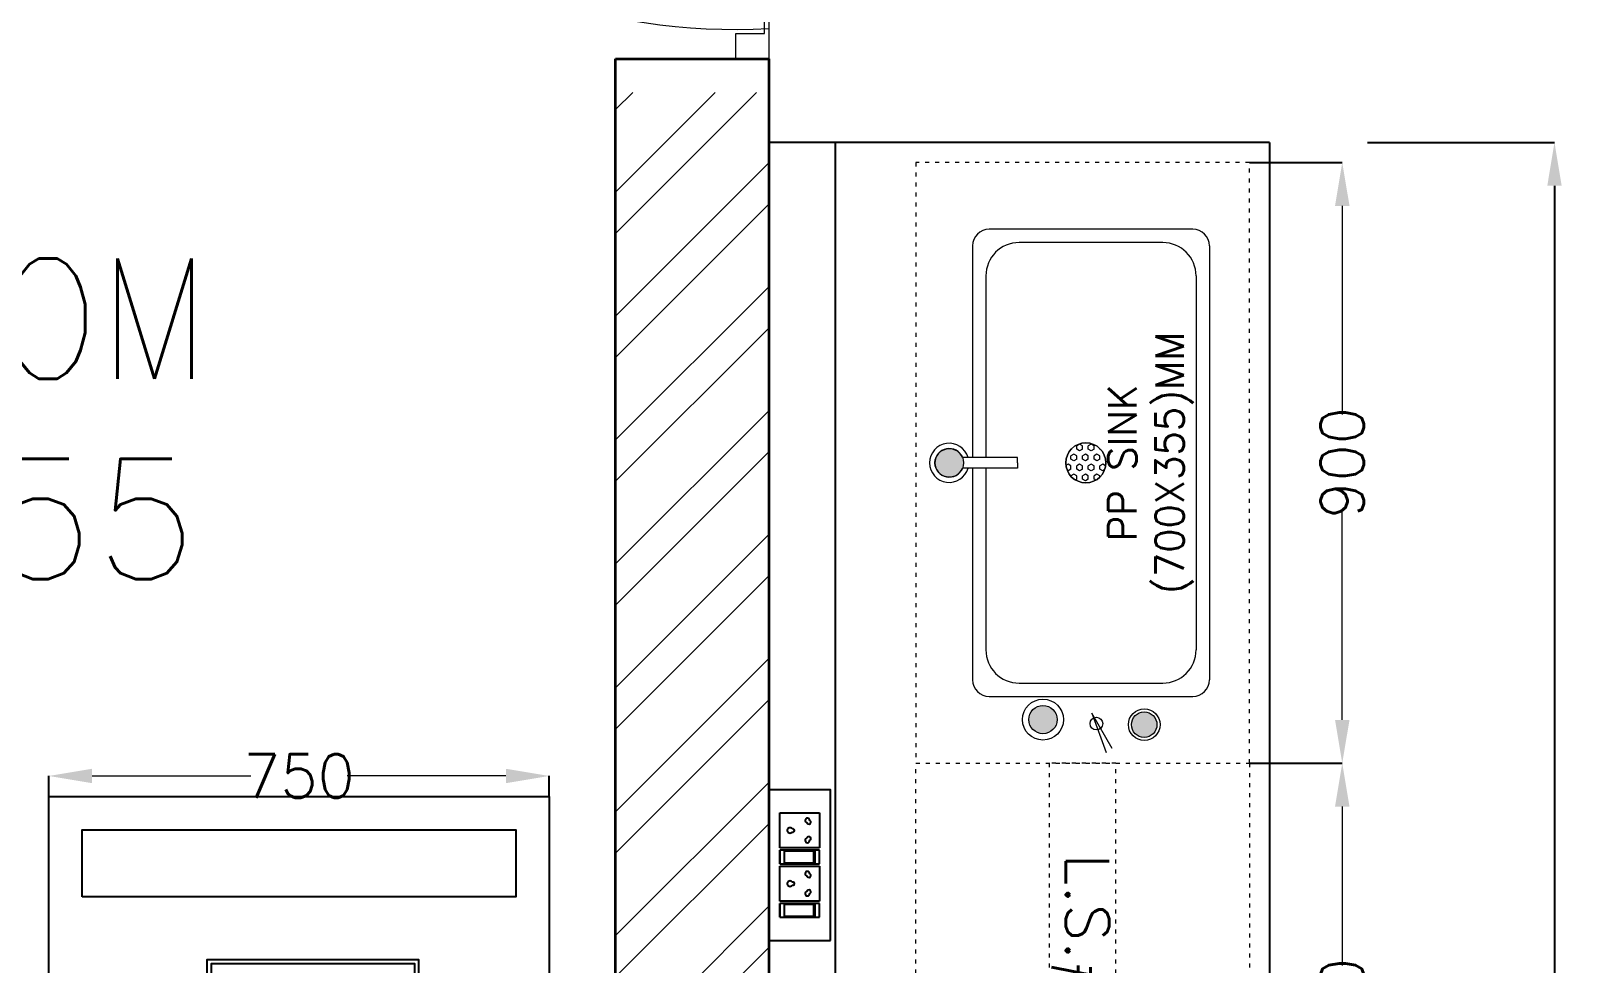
# Model space of a CAD drawing. Extents: x -52083 to 49512, y -145230 to 20224.
# Drawn here: x -37431 to -35106, y -16749 to -15351 of the extents above; entities that cross this region are included whole.
import ezdxf
from ezdxf.enums import TextEntityAlignment as Align

# ---------------------------------------------------------------- set-up
doc = ezdxf.new("R2010")
doc.units = 0
doc.header["$LTSCALE"] = 0.5
doc.header["$MEASUREMENT"] = 0
doc.header["$PDMODE"] = 32
doc.linetypes.add('ACAD_ISO03W100', pattern=[30, 12, -18])
for name, color, linetype, lineweight in [('1000x2100 Door', 1, 'Continuous', 5), ('DIM', 3, 'Continuous', 5), ('Hatch-1', 8, 'Continuous', 5), ('Sa-Block Text', 7, 'Continuous', 18), ('wall-1', 7, 'Continuous', 35)]:
    doc.layers.add(name, color=color, linetype=linetype, lineweight=lineweight)
for name, color, linetype in [('LABOFAB', 7, 'Continuous'), ('PDF_Text', 5, 'Continuous'), ('SA-6MUP', 223, 'Continuous'), ('SA-FUR', 3, 'Continuous'), ('SA-Granite', 3, 'Continuous')]:
    doc.layers.add(name, color=color, linetype=linetype)
doc.styles.add('RomanS', font='romans.shx')
doc.styles.get("Standard").update_dxf_attribs({"font": 'romans.shx'})
doc.dimstyles.new('Sa-dim', dxfattribs={"dimtxt": 65, "dimasz": 65, "dimexe": 0, "dimexo": 0, "dimtad": 0, "dimdec": 0, "dimdsep": 46, "dimtxsty": 'Standard', "dimcen": 0, "dimclrd": 256, "dimclre": 7, "dimclrt": 1, "dimadec": 0, "dimazin": 0, "dimtfac": 1, "dimtdec": 0, "dimtmove": 0, "dimatfit": 3, "dimfxl": 1, "dimlwd": -1, "dimarcsym": 0})

# ---------------------------------------------------------------- blocks, each defined once
blk = doc.blocks.new('*U92')
at = {"layer": 'SA-FUR', "color": 230, "linetype": 'ACAD_ISO03W100', "lineweight": 13}
for points in [[(750, 500), (0, 500), (0, 0), (750, 0)], [(750, 200), (0, 200), (0, 300), (750, 300)]]:
    blk.add_lwpolyline(points, close=True, dxfattribs=at)
at = {"layer": 'SA-FUR', "color": 7}
blk.add_attdef('TAG-2', text='', height=65, dxfattribs=at).set_placement((382.1, 224.8), align=Align.CENTER)
blk = doc.blocks.new('*D471')
at = {"layer": 'Defpoints', "color": 0, "transparency": 16777216}
for p in [(-35605.5, -16448.3), (-35466.4, -16448.3), (-35605.5, -17198.3)]:
    blk.add_point(p, dxfattribs=at)
at = {"layer": 'DIM', "color": 7, "lineweight": -2, "transparency": 16777216}
for p, q in [((-35605.5, -16448.3), (-35466.4, -16448.3)), ((-35605.5, -17198.3), (-35466.4, -17198.3))]:
    blk.add_line(p, q, dxfattribs=at)
at = {"layer": 'DIM', "transparency": 16777216}
for p, q in [((-35466.4, -16513.3), (-35466.4, -16751.2)), ((-35466.4, -17133.3), (-35466.4, -16895.3))]:
    blk.add_line(p, q, dxfattribs=at)
for points in [[(-35477.2, -16513.3), (-35455.5, -16513.3), (-35466.4, -16448.3)], [(-35477.2, -17133.3), (-35455.5, -17133.3), (-35466.4, -17198.3)]]:
    blk.add_solid(points, dxfattribs=at)
at = {"layer": 'DIM', "color": 1, "transparency": 16777216, "insert": (-35466.4, -16823.3), "char_height": 65, "attachment_point": 5, "rotation": 90}
blk.add_mtext('750', dxfattribs=at)
blk = doc.blocks.new('*D472')
at = {"layer": 'Defpoints', "color": 0, "transparency": 16777216}
for p in [(-35605.5, -15548.3), (-35466.4, -15548.3), (-35605.5, -16448.3)]:
    blk.add_point(p, dxfattribs=at)
at = {"layer": 'DIM', "color": 7, "lineweight": -2, "transparency": 16777216}
for p, q in [((-35605.5, -15548.3), (-35466.4, -15548.3)), ((-35605.5, -16448.3), (-35466.4, -16448.3))]:
    blk.add_line(p, q, dxfattribs=at)
at = {"layer": 'DIM', "transparency": 16777216}
for p, q in [((-35466.4, -15613.3), (-35466.4, -15926)), ((-35466.4, -16383.3), (-35466.4, -16070.6))]:
    blk.add_line(p, q, dxfattribs=at)
for points in [[(-35477.2, -15613.3), (-35455.5, -15613.3), (-35466.4, -15548.3)], [(-35477.2, -16383.3), (-35455.5, -16383.3), (-35466.4, -16448.3)]]:
    blk.add_solid(points, dxfattribs=at)
at = {"layer": 'DIM', "color": 1, "transparency": 16777216, "insert": (-35466.4, -15998.3), "char_height": 65, "attachment_point": 5, "rotation": 90}
blk.add_mtext('900', dxfattribs=at)
blk = doc.blocks.new('*D473')
at = {"color": 7, "lineweight": -2, "transparency": 16777216}
for p, q in [((-35428.5, -15518.3), (-35148.3, -15518.3)), ((-35428.5, -19728.3), (-35148.3, -19728.3))]:
    blk.add_line(p, q, dxfattribs=at)
at = {"transparency": 16777216}
for p, q in [((-35148.3, -15583.3), (-35148.3, -17524.4)), ((-35148.3, -19663.3), (-35148.3, -17722.2))]:
    blk.add_line(p, q, dxfattribs=at)
for points in [[(-35159.1, -15583.3), (-35137.5, -15583.3), (-35148.3, -15518.3)], [(-35159.1, -19663.3), (-35137.5, -19663.3), (-35148.3, -19728.3)]]:
    blk.add_solid(points, dxfattribs=at)
at = {"layer": 'Defpoints', "color": 0, "transparency": 16777216}
for p in [(-35428.5, -15518.3), (-35148.3, -15518.3), (-35428.5, -19728.3)]:
    blk.add_point(p, dxfattribs=at)
at = {"color": 1, "transparency": 16777216, "insert": (-35148.3, -17623.3), "char_height": 65, "attachment_point": 5, "rotation": 90}
blk.add_mtext('4210', dxfattribs=at)
blk = doc.blocks.new('PP SINK-700X355')
at = {"linetype": 'ByBlock', "lineweight": 5, "ltscale": 10}
blk.add_hatch(color=3, dxfattribs=at).paths.add_polyline_path([(-21.4, 389.9, 1), (21.4, 389.9, 1)])
at = {"linetype": 'ByBlock', "lineweight": 5}
h = blk.add_hatch(dxfattribs=at)
h.set_pattern_fill('HEX', color=3, scale=40, style=0)
h.set_pattern_definition([(1e-09, (-34097.917, -448425.806), (-2e-10, 8.66025404), [5, -10]), (120, (-34097.917, -448425.806), (-7.5, -4.33012702), [5, -10]), (60, (-34092.917, -448425.806), (-7.5, 4.33012702), [5, -10])])
h.paths.add_polyline_path([(-30, 185.2, 1), (30, 185.2, 1)])
at = {"color": 3, "linetype": 'ByBlock', "lineweight": 5}
for p, q in [((-8.1, 355), (-325, 355)), ((325, 355), (8.1, 355)), ((-350, 330), (-350, 25)), ((-8.1, 335), (-280, 335)), ((280, 335), (8.1, 335)), ((350, 25), (350, 330)), ((-330, 285), (-330, 70)), ((330, 70), (330, 285)), ((325, 0), (-325, 0)), ((280, 20), (-280, 20))]:
    blk.add_line(p, q, dxfattribs=at)
at = {"color": 3, "linetype": 'ByBlock', "lineweight": 5, "ltscale": 10}
for p, q in [((-8.1, 287.6), (-8.1, 370.1)), ((8.1, 287.6), (8.1, 370.1)), ((0, 287.6), (-8.1, 287.6)), ((0, 287.6), (8.1, 287.6))]:
    blk.add_line(p, q, dxfattribs=at)
blk.add_circle((0, 389.9), 21.4, dxfattribs=at)
at = {"color": 3, "linetype": 'ByBlock', "lineweight": 5}
blk.add_circle((0, 185.2), 30, dxfattribs=at)
at = {"color": 3, "linetype": 'ByBlock', "lineweight": 5, "ltscale": 10}
for radius, start, end in [(29.4, 285.896, 254.104), (21.4, 292.1607, 247.8393)]:
    blk.add_arc((0, 389.9), radius, start, end, dxfattribs=at)
at = {"color": 3, "linetype": 'ByBlock', "lineweight": 5}
for centre, radius, start, end in [((-325, 330), 25, 90, 180), ((325, 330), 25, 0, 90), ((-280, 285), 50, 90, 180), ((280, 285), 50, 0, 90), ((0, 185.2), 30, 0, 180), ((0, 185.2), 30, 180, 0), ((-280, 70), 50, 180, 270), ((280, 70), 50, 270, 0), ((-325, 25), 25, 180, 270), ((325, 25), 25, 270, 0)]:
    blk.add_arc(centre, radius, start, end, dxfattribs=at)
blk = doc.blocks.new('900 x 750 avt')
at = {"color": 30}
for points in [[(663.2, 195.3), (244.3, 195.3), (244.3, 513.2), (663.2, 513.2)], [(656.8, 201.6), (250.6, 201.6), (250.6, 506.8), (656.8, 506.8)]]:
    blk.add_lwpolyline(points, close=True, dxfattribs=at)
at = {"layer": 'SA-Granite', "color": 30}
for points in [[(0, 0), (900, 0), (900, 750), (0, 750)], [(150, 700), (50, 700), (50, 50), (150, 50)], [(750, 700), (850, 700), (850, 50), (750, 50)]]:
    blk.add_lwpolyline(points, close=True, dxfattribs=at)
at = {"insert": (453.7, 354.2), "char_height": 65, "width": 175.432, "attachment_point": 5}
blk.add_mtext('{\\C7;AVT}', dxfattribs=at)
blk = doc.blocks.new('*D715')
at = {"layer": 'Defpoints', "color": 0, "transparency": 16777216}
for p in [(-36654.9, -16467.4), (-37404.9, -16498.3), (-36654.9, -16498.3)]:
    blk.add_point(p, dxfattribs=at)
at = {"layer": 'DIM', "color": 7, "lineweight": -2, "transparency": 16777216}
for p, q in [((-37404.9, -16498.3), (-37404.9, -16467.4)), ((-36654.9, -16498.3), (-36654.9, -16467.4))]:
    blk.add_line(p, q, dxfattribs=at)
at = {"layer": 'DIM', "transparency": 16777216}
for p, q in [((-37339.9, -16467.4), (-37102, -16467.4)), ((-36719.9, -16467.4), (-36957.9, -16467.4))]:
    blk.add_line(p, q, dxfattribs=at)
for points in [[(-37339.9, -16456.6), (-37339.9, -16478.2), (-37404.9, -16467.4)], [(-36719.9, -16456.6), (-36719.9, -16478.2), (-36654.9, -16467.4)]]:
    blk.add_solid(points, dxfattribs=at)
at = {"layer": 'DIM', "color": 1, "transparency": 16777216, "insert": (-37029.9, -16467.4), "char_height": 65, "attachment_point": 5}
blk.add_mtext('750', dxfattribs=at)
blk = doc.blocks.new('*U130')
for p, q in [((-78.1, 29.8), (-78.1, -29.8)), ((-78.1, 29.8), (-78.1, -29.8)), ((-57.3, 29.8), (-78.1, 29.8)), ((-78.1, 29.8), (-57.3, 29.8)), ((-76.3, 23.3), (-76.3, -23.3)), ((-59.1, 23.3), (-76.3, 23.3)), ((-59.1, -23.3), (-59.1, 23.3)), ((-57.3, -29.8), (-57.3, 29.8)), ((-53.9, 29.8), (-1.7, 29.8)), ((-53.9, -29.8), (-53.9, 29.8)), ((-1.7, 29.8), (-1.7, -29.8)), ((1.7, 29.8), (1.7, -29.8)), ((1.7, 29.8), (1.7, -29.8)), ((22.5, 29.8), (1.7, 29.8)), ((1.7, 29.8), (22.5, 29.8)), ((3.5, 23.3), (3.5, -23.3)), ((20.7, 23.3), (3.5, 23.3)), ((20.7, -23.3), (20.7, 23.3)), ((22.5, -29.8), (22.5, 29.8)), ((25.9, -29.8), (25.9, 29.8)), ((25.9, 29.8), (78.1, 29.8)), ((78.1, 29.8), (78.1, -29.8)), ((-76.3, -21.2), (-59.1, -21.2)), ((3.5, -21.2), (20.7, -21.2)), ((-78.1, -29.8), (-57.3, -29.8)), ((-76.3, -23.3), (-59.1, -23.3)), ((-1.7, -29.8), (-53.9, -29.8)), ((1.7, -29.8), (22.5, -29.8)), ((3.5, -23.3), (20.7, -23.3)), ((78.1, -29.8), (25.9, -29.8))]:
    blk.add_line(p, q)
blk.add_lwpolyline([(-113, -46), (113, -46), (113, 46), (-113, 46)], close=True)
for centre, radius, start, end in [((-27.8, 14.7), 4.06, 307.1584, 232.8416), ((-27.8, 10.6), 2.59, 161.4031, 18.5969), ((52, 14.7), 4.06, 307.1584, 232.8416), ((52, 10.6), 2.59, 161.4031, 18.5969), ((-42.7, -11.6), 3.5, 5.2689, 272.51), ((-39.9, -14), 2.82, 202.6838, 75.0951), ((-15.7, -14), 2.82, 104.9049, 337.3162), ((-12.9, -11.6), 3.5, 267.49, 174.7311), ((37.1, -11.6), 3.5, 5.2689, 272.51), ((39.9, -14), 2.82, 202.6838, 75.0951), ((64.1, -14), 2.82, 104.9049, 337.3162), ((66.9, -11.6), 3.5, 267.49, 174.7311)]:
    blk.add_arc(centre, radius, start, end)
at = {"layer": 'Sa-Block Text', "flags": 1}
for tag, p in [('PROJECTNAME', (14.8, 619.1)), ('FLOOR', (14.8, 529.6)), ('LABNAME', (14.8, 420.1)), ('ITEMNO:', (14.8, 322.8))]:
    blk.add_attdef(tag, text='', height=65, dxfattribs=at).set_placement(p, align=Align.MIDDLE_CENTER)
at = {"layer": 'Sa-Block Text'}
blk.add_attdef('CATALOGUE', text='', height=65, dxfattribs=at).set_placement((14.8, 173.9), align=Align.MIDDLE_CENTER)
blk = doc.blocks.new('SD 1000x2100')
at = {"layer": '1000x2100 Door'}
for p, q in [((288436.6, 46661.9), (288436.6, 46711.8)), ((288436.6, 46711.8), (288495, 46711.8)), ((288436.6, 46661.9), (288436.6, 46711.8)), ((288475, 46661.9), (288475, 46705.1)), ((288475, 46705.1), (288495, 46705.1)), ((288495, 46705.1), (288495, 46711.8)), ((289436.6, 46711.8), (289378.3, 46711.8)), ((289378.3, 46705.1), (289378.3, 46711.8)), ((289398.3, 46705.1), (289378.3, 46705.1)), ((289398.3, 46661.9), (289398.3, 46705.1)), ((289436.6, 46661.9), (289436.6, 46711.8)), ((288436.6, 46661.9), (288475, 46661.9)), ((289436.6, 46661.9), (289398.3, 46661.9)), ((289398.3, 46661.9), (289398.3, 45743.9))]:
    blk.add_line(p, q, dxfattribs=at)
blk.add_arc((289398.3, 46661.9), 918, 176.8849, 270, dxfattribs=at)

msp = doc.modelspace()

# ---------------------------------------------------------------- hatches: boundary and pattern name
at = {"layer": 'Hatch-1'}
h = msp.add_hatch(dxfattribs=at)
h.set_pattern_fill('ANSI32,_O', color=256, scale=350)
h.set_pattern_definition([(45, (5394.74, 2e-13), (-92.80777, 92.80777), []), (45, (5456.61, 2e-13), (-92.80777, 92.80777), [])])
h.paths.add_polyline_path([(-36555.5, -15443.3), (-36325.5, -15443.3), (-36325.5, -19728.3), (-36555.5, -19728.3)])
at = {"layer": 'LABOFAB', "lineweight": 13, "ltscale": 0.1}
h = msp.add_hatch(dxfattribs=at)
h.set_pattern_fill('HEX', color=5, scale=0.4, angle=516.7955)
h.set_pattern_definition([(156.79551034, (403778.8425, -99490.553), (-0.866714228, -2.021758257), [1.27, -2.54]), (276.79551034, (403778.8425, -99490.553), (2.184251125, 0.260282589), [1.27, -2.54]), (216.79551034, (403777.6753, -99490.0526), (1.317536897, -1.761475668), [1.27, -2.54])])
h.paths.add_polyline_path([(-35895.4, -16391.2, 1), (-35934.4, -16374.5, 1)])
h.paths.add_polyline_path([(-35780.7, -16383, 0.490237), (-35766.1, -16409.4), (-35751.5, -16375.4, 0.490237)])
h.paths.add_polyline_path([(-35766.1, -16409.4, 0.342069), (-35745.6, -16398.1, 0.342069), (-35751.5, -16375.4)])

# ---------------------------------------------------------------- linework, layer by layer
at = {"color": 3}
for q in [(-36325.5, -15518.3, 2637.8), (-35575.5, -18698.3, 2637.8)]:
    msp.add_line((-35575.5, -15518.3, 2637.8), q, dxfattribs=at)
at = {"color": 3, "elevation": 2637.8}
msp.add_lwpolyline([(-36325.5, -15513.3), (-36325.5, -19628.3), (-36225.8, -19628.3), (-36225.8, -15518.3)], dxfattribs=at)
at = {"layer": 'Hatch-1', "elevation": 2637.8}
msp.add_lwpolyline([(-36555.5, -15393.3), (-36325.5, -15393.3), (-36325.5, -19728.3), (-36555.5, -19728.3)], close=True, dxfattribs=at)
at = {"layer": 'LABOFAB', "color": 230, "linetype": 'ACAD_ISO03W100', "lineweight": 13, "elevation": 2637.8}
msp.add_lwpolyline([(-36105.5, -15548.3), (-36105.5, -16448.3), (-35605.5, -16448.3), (-35605.5, -15548.3)], close=True, dxfattribs=at)
at = {"layer": 'LABOFAB', "color": 5, "lineweight": 13, "elevation": 2637.8}
msp.add_lwpolyline([(-35811, -16426.2), (-35841.6, -16373.4), (-35820.4, -16432)], dxfattribs=at)
at = {"layer": 'LABOFAB', "color": 5, "lineweight": 13}
for centre, radius in [((-35914.9, -16382.9, 2637.8), 30.7), ((-35914.9, -16382.9, 2637.8), 21.2), ((-35763.2, -16390.5, 2637.8), 23.7), ((-35763.2, -16390.5, 2637.8), 19.1), ((-35834.8, -16388.9, 2637.8), 9.38), ((-35834.8, -16388.9, 2637.8), 9.38)]:
    msp.add_circle(centre, radius, dxfattribs=at)
at = {"layer": 'wall-1', "color": 7}
for p, q in [((-36555.5, -19728.3, 2637.8), (-36555.5, -15393.3, 2637.8)), ((-36555.5, -15393.3, 2637.8), (-36325.5, -15393.3, 2637.8)), ((-36325.5, -19728.3, 2637.8), (-36325.5, -15393.3, 2637.8))]:
    msp.add_line(p, q, dxfattribs=at)
at = {"layer": 'wall-1', "color": 7, "elevation": 2637.8}
msp.add_lwpolyline([(-36555.5, -19728.3), (-36555.5, -15393.3)], dxfattribs=at)

# ---------------------------------------------------------------- block references
at = {"color": 4, "rotation": 90}
msp.add_blockref('PP SINK-700X355', (-35665.5, -15998.3, 2637.8), dxfattribs=at)
at = {"layer": '1000x2100 Door', "xscale": -1, "rotation": 270}
msp.add_blockref('SD 1000x2100', (-83037.3, -303829.9, 2637.8), dxfattribs=at)
at = {"layer": 'SA-6MUP', "color": 7, "rotation": 90}
msp.add_blockref('*U130', (-36279.5, -16600.9, 2637.8), dxfattribs=at)
at = {"layer": 'SA-FUR'}
ref = msp.add_blockref('*U92', (-36105.5, -17198.3, 2637.8), dxfattribs=dict(at, xscale=-1, rotation=270))
ref.add_attrib('TAG-2', 'L.S.##-90', dxfattribs={"color": 7, "height": 65, "rotation": 270}).set_placement((-35880.7, -16813.8, 2637.8), align=Align.CENTER)
at = {"layer": 'SA-FUR', "color": 7, "xscale": -1, "rotation": 90}
msp.add_blockref('900 x 750 avt', (-36654.9, -16498.3, 2637.8), dxfattribs=at)

# ---------------------------------------------------------------- texts
at = {"layer": 'LABOFAB', "color": 4, "lineweight": 13, "insert": (-35753.5, -15998.3, 2637.8), "char_height": 42.5, "width": 373.097, "attachment_point": 5, "rotation": 90}
msp.add_mtext('{\\C256;PP SINK\\P(700X355)MM}', dxfattribs=at)
at = {"layer": 'PDF_Text', "insert": (-37999.6, -15932.3, 2637.8), "char_height": 180, "width": 1884.086, "attachment_point": 5, "style": 'RomanS'}
msp.add_mtext('{\\W0.9;BALANCE ROOM\\P\\W1;\\C0;2830 X 5755}', dxfattribs=at)

# ---------------------------------------------------------------- dimensions: what is measured, and where the dimension line sits
dim = msp.add_linear_dim(base=(-35148.3, -15518.3, 2637.8), p1=(-35428.5, -19728.3, 2637.8), p2=(-35428.5, -15518.3, 2637.8), angle=90, dimstyle='Sa-dim')
dim.commit()
dim.dimension.update_dxf_attribs({"geometry": '*D473', "text_midpoint": (-35148.3, -17623.3, 2637.8)})
at = {"layer": 'DIM'}
for base, p1, p2, picture, middle in [((-35466.4, -15548.3, 2637.8), (-35605.5, -16448.3, 2637.8), (-35605.5, -15548.3, 2637.8), '*D472', (-35466.4, -15998.3, 2637.8)), ((-35466.4, -16448.3, 2637.8), (-35605.5, -17198.3, 2637.8), (-35605.5, -16448.3, 2637.8), '*D471', (-35466.4, -16823.3, 2637.8))]:
    dim = msp.add_linear_dim(base=base, p1=p1, p2=p2, angle=90, dimstyle='Sa-dim', dxfattribs=at)
    dim.commit()
    dim.dimension.update_dxf_attribs({"geometry": picture, "text_midpoint": middle})
at = {"layer": 'DIM', "color": 7}
dim = msp.add_linear_dim(base=(-36654.9, -16467.4, 2637.8), p1=(-37404.9, -16498.3, 2637.8), p2=(-36654.9, -16498.3, 2637.8), angle=180, dimstyle='Sa-dim', dxfattribs=at)
dim.commit()
dim.dimension.update_dxf_attribs({"geometry": '*D715', "text_midpoint": (-37029.9, -16467.4, 2637.8)})

doc.saveas('drawing.dxf')
